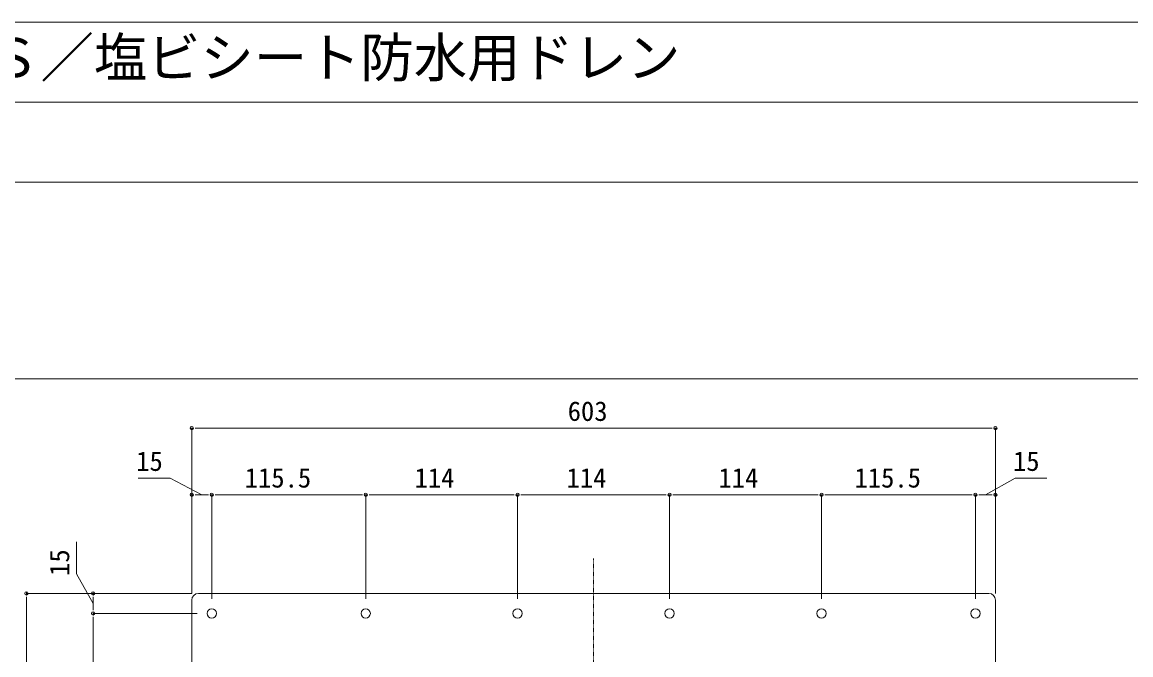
# Model space of a CAD drawing. Units: millimetres, scale not verified. Extents: x -1380 to 1380, y -955 to 955.
# Drawn here: x -879 to -47, y 481 to 955 of the extents above; entities that cross this region are included whole.
import ezdxf
from ezdxf.enums import TextEntityAlignment as Align

# ---------------------------------------------------------------- set-up
doc = ezdxf.new("R2010")
doc.units = ezdxf.units.MM
doc.header["$LTSCALE"] = 3
doc.linetypes.add('USER1', pattern=[2, 1.25, -0.25, 0.25, -0.25])
for name, color, linetype, lineweight in [('0-0_0', 7, 'Continuous', 15), ('0-3_L-1', 7, 'Continuous', 18), ('0-4_L-5', 2, 'USER1', 18), ('0-7_WAKU', 7, 'Continuous', 18), ('0-9_SUNPO', 7, 'Continuous', 18)]:
    doc.layers.add(name, color=color, linetype=linetype, lineweight=lineweight)
doc.styles.add('ＭＳ ゴシック', font='')
doc.styles.get('ＭＳ ゴシック').set_extended_font_data('MS Gothic')

msp = doc.modelspace()

# ---------------------------------------------------------------- linework, layer by layer
at = {"layer": '0-0_0', "lineweight": 18}
msp.add_line((-1380.463, 895.129), (1379.537, 895.129), dxfattribs=at)
at = {"layer": '0-0_0'}
for p, q in [((-753.213, 650.645), (-750.713, 650.645)), ((-749.463, 650.645), (-746.963, 650.645)), ((-151.463, 650.645), (-153.963, 650.645)), ((-147.713, 650.645), (-150.213, 650.645)), ((-753.213, 600.645), (-750.713, 600.645)), ((-749.463, 600.645), (-746.963, 600.645)), ((-739.463, 600.645), (-741.963, 600.645)), ((-735.713, 600.645), (-738.213, 600.645)), ((-738.213, 600.645), (-735.713, 600.645)), ((-734.463, 600.645), (-731.963, 600.645)), ((-623.963, 600.645), (-626.463, 600.645)), ((-620.213, 600.645), (-622.713, 600.645)), ((-622.713, 600.645), (-620.213, 600.645)), ((-618.963, 600.645), (-616.463, 600.645)), ((-509.963, 600.645), (-512.463, 600.645)), ((-506.213, 600.645), (-508.713, 600.645)), ((-508.713, 600.645), (-506.213, 600.645)), ((-504.963, 600.645), (-502.463, 600.645)), ((-395.963, 600.645), (-398.463, 600.645)), ((-392.213, 600.645), (-394.713, 600.645)), ((-394.713, 600.645), (-392.213, 600.645)), ((-390.963, 600.645), (-388.463, 600.645)), ((-281.963, 600.645), (-284.463, 600.645)), ((-278.213, 600.645), (-280.713, 600.645)), ((-280.713, 600.645), (-278.213, 600.645)), ((-276.963, 600.645), (-274.463, 600.645)), ((-166.463, 600.645), (-168.963, 600.645)), ((-162.713, 600.645), (-165.213, 600.645)), ((-165.213, 600.645), (-162.713, 600.645)), ((-161.463, 600.645), (-158.963, 600.645)), ((-151.463, 600.645), (-153.963, 600.645)), ((-147.713, 600.645), (-150.213, 600.645)), ((-875.979, 527.879), (-875.979, 525.379)), ((-875.979, 524.129), (-875.979, 521.629)), ((-825.979, 527.879), (-825.979, 525.379)), ((-825.979, 524.129), (-825.979, 521.629)), ((-825.979, 514.129), (-825.979, 516.629)), ((-825.979, 512.879), (-825.979, 510.379)), ((-825.979, 510.379), (-825.979, 512.879)), ((-825.979, 509.129), (-825.979, 506.629))]:
    msp.add_line(p, q, dxfattribs=at)
at = {"layer": '0-0_0', "lineweight": 18}
msp.add_lwpolyline([(-1121.713, -807.371), (1120.787, -807.371), (1120.787, 687.629), (-1121.713, 687.629)], close=True, dxfattribs=at)
at = {"layer": '0-0_0'}
for centre in [(-751.963, 650.645), (-148.963, 650.645), (-751.963, 600.645), (-736.963, 600.645), (-736.963, 600.645), (-621.463, 600.645), (-621.463, 600.645), (-507.463, 600.645), (-507.463, 600.645), (-393.463, 600.645), (-393.463, 600.645), (-279.463, 600.645), (-279.463, 600.645), (-163.963, 600.645), (-163.963, 600.645), (-148.963, 600.645), (-875.979, 526.629), (-825.979, 526.629), (-825.979, 511.629), (-825.979, 511.629)]:
    msp.add_circle(centre, 1.25, dxfattribs=at)
at = {"layer": '0-3_L-1'}
for p, q in [((-153.963, 526.629), (-746.963, 526.629)), ((-751.963, 521.629), (-751.963, -71.371)), ((-148.963, -71.371), (-148.963, 521.629))]:
    msp.add_line(p, q, dxfattribs=at)
for centre in [(-736.963, 511.629), (-621.463, 511.629), (-507.463, 511.629), (-393.463, 511.629), (-279.463, 511.629), (-163.963, 511.629)]:
    msp.add_circle(centre, 3.5, dxfattribs=at)
for centre, start, end in [((-746.963, 521.629), 90, 180), ((-153.963, 521.629), 0, 90)]:
    msp.add_arc(centre, 5, start, end, dxfattribs=at)
at = {"layer": '0-4_L-5'}
msp.add_line((-450.463, -102.621), (-450.463, 552.879), dxfattribs=at)
at = {"layer": '0-7_WAKU'}
for points in [[(-1380.463, -954.871), (1379.537, -954.871), (1379.537, 955.129), (-1380.463, 955.129)], [(1379.537, 835.129), (-1380.463, 835.129), (-1380.463, 955.129), (1379.537, 955.129)]]:
    msp.add_lwpolyline(points, close=True, dxfattribs=at)
at = {"layer": '0-9_SUNPO'}
for p, q in [((-751.963, 526.629), (-751.963, 650.645)), ((-746.963, 650.645), (-153.963, 650.645)), ((-148.963, 526.629), (-148.963, 650.645)), ((-751.963, 526.629), (-751.963, 600.645)), ((-746.963, 600.645), (-741.963, 600.645)), ((-736.963, 522.629), (-736.963, 600.645)), ((-736.963, 522.629), (-736.963, 600.645)), ((-731.963, 600.645), (-626.463, 600.645)), ((-621.463, 522.629), (-621.463, 600.645)), ((-621.463, 522.629), (-621.463, 600.645)), ((-616.463, 600.645), (-512.463, 600.645)), ((-507.463, 522.629), (-507.463, 600.645)), ((-507.463, 522.629), (-507.463, 600.645)), ((-502.463, 600.645), (-398.463, 600.645)), ((-393.463, 522.629), (-393.463, 600.645)), ((-393.463, 522.629), (-393.463, 600.645)), ((-388.463, 600.645), (-284.463, 600.645)), ((-279.463, 522.629), (-279.463, 600.645)), ((-279.463, 522.629), (-279.463, 600.645)), ((-274.463, 600.645), (-168.963, 600.645)), ((-163.963, 522.629), (-163.963, 600.645)), ((-163.963, 522.629), (-163.963, 600.645)), ((-158.963, 600.645), (-153.963, 600.645)), ((-148.963, 526.629), (-148.963, 600.645)), ((-751.963, 526.629), (-875.979, 526.629)), ((-751.963, 526.629), (-825.979, 526.629)), ((-875.979, -71.371), (-875.979, 521.629)), ((-825.979, 516.629), (-825.979, 521.629)), ((-747.963, 511.629), (-825.979, 511.629)), ((-747.963, 511.629), (-825.979, 511.629)), ((-825.979, 401.129), (-825.979, 506.629))]:
    msp.add_line(p, q, dxfattribs=at)
for points in [[(-744.463, 600.645), (-768.155, 613.145), (-792.084, 613.145)], [(-156.463, 600.645), (-134.268, 613.145), (-110.339, 613.145)], [(-825.979, 519.129), (-838.479, 541.323), (-838.479, 565.252)]]:
    msp.add_lwpolyline(points, dxfattribs=at)

# ---------------------------------------------------------------- texts
at = {"layer": '0-9_SUNPO', "style": 'ＭＳ ゴシック'}
for s, height, p in [('鋼製下地断熱防水 ＤＩＰＳ／塩ビシート防水用ドレン', 29.33, (-1365.463, 905.129)), ('603', 14.66, (-469.904, 651.645)), ('15', 14.66, (-793.622, 614.145)), ('15', 14.66, (-135.806, 614.145)), ('115.5', 14.66, (-712.208, 601.645)), ('114', 14.66, (-584.767, 601.645)), ('114', 14.66, (-470.767, 601.645)), ('114', 14.66, (-356.767, 601.645)), ('115.5', 14.66, (-254.708, 601.645))]:
    msp.add_text(s, height=height, dxfattribs=at).set_placement(p, align=Align.BOTTOM_LEFT)
msp.add_text('15', height=14.66, rotation=90, dxfattribs=at).set_placement((-839.479, 539.785), align=Align.BOTTOM_LEFT)

doc.saveas('drawing.dxf')
